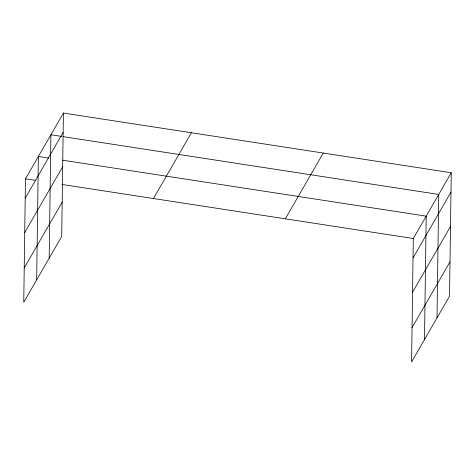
<?xml version="1.0" encoding="UTF-8"?>
<svg xmlns="http://www.w3.org/2000/svg" width="475" height="475" viewBox="0 0 475 475"><rect width="100%" height="100%" fill="white"/><g stroke="black" fill="none" stroke-linecap="round" stroke-linejoin="round"><path stroke-width="0.71" d="M63.418 113.062L25.472 178.838L23.75 302.26L61.697 236.485L63.418 113.062L451.25 172.74L449.528 296.163L411.582 361.938L413.303 238.515L451.25 172.74M36.652 279.9L38.374 156.477L48.557 158.044M49.174 258.192L50.896 134.769L61.803 136.45M424.484 339.572L426.206 216.149L62.373 160.17M437.006 317.87L438.728 194.441L63.258 136.669M25.205 198.212L63.145 132.436M24.724 232.548L62.664 166.773M24.231 267.924L62.172 202.148M153.461 198.532L191.401 132.757M285.321 218.821L323.267 153.045M413.036 257.889L450.977 192.114M412.555 292.226L450.502 226.45M412.062 327.602L450.003 261.826M25.472 178.838L35.655 180.405M61.833 184.431L413.303 238.515"/></g></svg>
